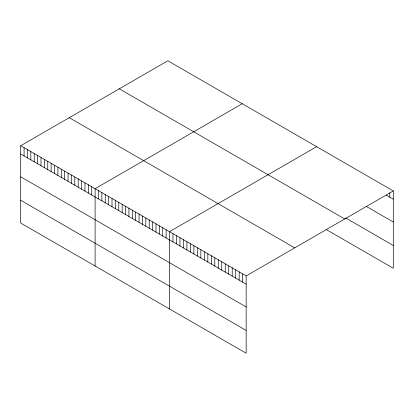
<?xml version="1.0" encoding="UTF-8"?>
<svg xmlns="http://www.w3.org/2000/svg" width="414" height="414" viewBox="0 0 414 414"><rect width="100%" height="100%" fill="white"/><g stroke="black" fill="none" stroke-linecap="round" stroke-linejoin="round"><path stroke-width="0.62" d="M20.7 145.738L246.154 275.9L246.154 353.22L20.7 223.053L20.7 145.738L167.846 60.78L393.3 190.947L393.3 268.262L326.103 229.47M242.247 103.738L95.101 188.691L95.101 266.005M316.648 146.691L169.497 231.643L169.497 308.963M246.154 275.9L393.3 190.947M386.329 195.191L393.3 199.217M366.421 206.482L393.3 222.002M345.514 217.888L393.3 245.476M119.289 88.819L344.743 218.98M69.257 117.7L294.711 247.867M20.7 154.003L246.154 284.17M20.7 176.788L246.154 306.955M20.7 200.267L246.154 330.429M389.817 192.753L389.817 197.204M242.671 273.887L242.671 282.157M239.183 271.879L239.183 280.143M235.701 269.866L235.701 278.136M232.218 267.853L232.218 276.122M228.73 265.845L228.73 274.109M225.247 263.832L225.247 272.101M221.764 261.819L221.764 270.088M218.281 259.806L218.281 268.075M214.794 257.798L214.794 266.062M211.311 255.785L211.311 264.054M207.828 253.772L207.828 262.041M204.34 251.764L204.34 260.028M200.857 249.751L200.857 258.015M197.374 247.738L197.374 256.007M193.892 245.725L193.892 253.994M190.404 243.717L190.404 251.981M186.921 241.704L186.921 249.973M183.438 239.69L183.438 247.96M179.95 237.683L179.95 245.947M176.467 235.669L176.467 243.934M172.985 233.656L172.985 241.926M166.117 229.692L166.117 237.962M162.738 227.741L162.738 236.006M159.354 225.785L159.354 234.055M155.974 223.834L155.974 232.104M152.59 221.883L152.59 230.153M149.211 219.932L149.211 228.197M145.826 217.976L145.826 226.246M142.447 216.025L142.447 224.295M139.063 214.074L139.063 222.339M135.683 212.118L135.683 220.388M132.299 210.167L132.299 218.437M128.92 208.216L128.92 216.486M125.535 206.265L125.535 214.53M122.156 204.309L122.156 212.579M118.771 202.358L118.771 210.628M115.392 200.407L115.392 208.672M112.008 198.451L112.008 206.721M108.628 196.5L108.628 204.77M105.244 194.549L105.244 202.813M101.865 192.598L101.865 200.862M98.48 190.642L98.48 198.911M91.717 186.74L91.717 195.004M88.337 184.784L88.337 193.053M84.953 182.833L84.953 191.102M81.574 180.882L81.574 189.146M78.189 178.931L78.189 187.195M74.81 176.975L74.81 185.244M71.425 175.024L71.425 183.293M68.046 173.073L68.046 181.337M64.662 171.117L64.662 179.386M61.282 169.166L61.282 177.435M57.898 167.215L57.898 175.479M54.519 165.264L54.519 173.528M51.134 163.307L51.134 171.577M47.755 161.356L47.755 169.626M44.37 159.406L44.37 167.67M40.991 157.449L40.991 165.719M37.607 155.498L37.607 163.768M34.227 153.547L34.227 161.812M30.843 151.596L30.843 159.861M27.464 149.64L27.464 157.91M24.079 147.689L24.079 155.959"/></g></svg>
